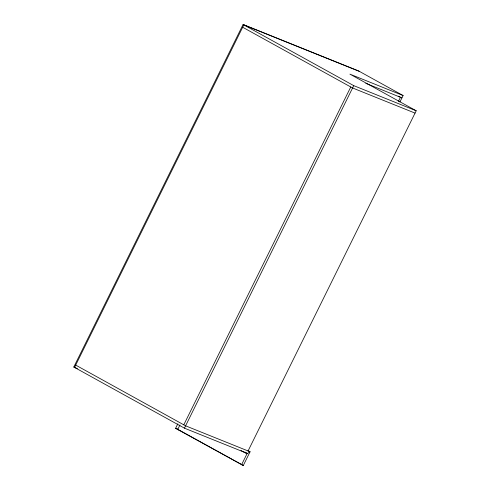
<?xml version="1.0" encoding="UTF-8"?>
<svg xmlns="http://www.w3.org/2000/svg" width="490" height="490" viewBox="0 0 490 490"><rect width="100%" height="100%" fill="white"/><g stroke="black" fill="none" stroke-linecap="round" stroke-linejoin="round"><path stroke-width="0.73" d="M244.78 452.031L247.438 453.501L184.442 428.162L73.8 367.022L243.083 24.5L358.735 71.019L403.099 95.538L399.913 101.981M248.081 450.659L250.078 451.768L243.291 465.5L175.579 428.346L177.815 423.826M179.971 424.946L177.711 429.522L180.528 430.661M183.787 424.83L350.767 86.975M184.442 428.162L353.731 85.64L416.2 110.771L248.069 450.959M398.431 101.387L400.459 97.271L398.48 96.175M241.546 464.796L246.972 453.807L250.078 451.768L185.6 425.828L75.699 365.099M359.482 71.43L243.83 24.91L74.541 367.433L77.383 368.578M403.099 95.538L349.921 74.143L416.2 110.771M365.785 83.325L401.947 97.871M415.048 113.104L352.573 87.973L242.679 27.244M73.8 367.022L75.221 367.592M175.579 428.346L178.403 429.485M243.083 24.5L353.731 85.64M240.976 450.494L246.972 453.807M177.325 429.05L178.66 429.785M179.989 430.52L243.291 465.5"/></g></svg>
